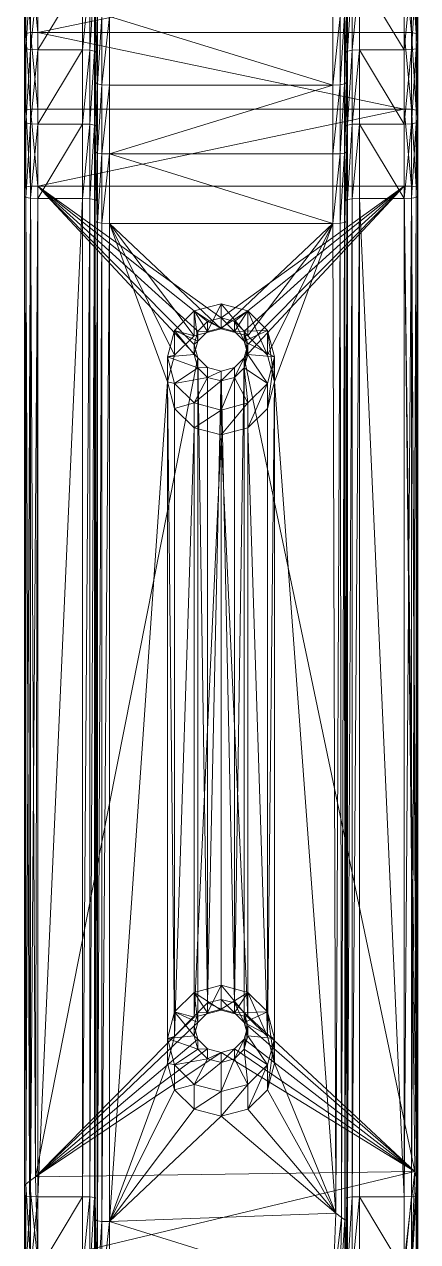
# Model space of a CAD drawing. Header units: metres. Extents: x -565 to 1231, y 366 to 1032.
# Drawn here: x -565 to -520.9, y 649.2 to 785.4 of the extents above; entities that cross this region are included whole.
import ezdxf

# ---------------------------------------------------------------- set-up
doc = ezdxf.new("R2010")
doc.units = ezdxf.units.M
doc.layers.add('KOV', color=7, linetype='Continuous', lineweight=13, true_color=0xe3e3e3)

# ---------------------------------------------------------------- blocks, each defined once
blk = doc.blocks.new('KOMPLEXNÍ OBJEKT_0')
at = {"layer": 'KOV'}
for points in [[(280.54, 1596.89, 365.28), (280.52, 1596.06, 365.11), (288.89, 1596.06, 364.06)], [(280.6, 1597.4, 365.77), (280.54, 1596.89, 365.28), (288.91, 1596.89, 364.22)], [(288.89, 1596.06, 364.06), (288.91, 1596.89, 364.22), (280.54, 1596.89, 365.28)], [(280.69, 1597.57, 366.6), (280.6, 1597.4, 365.77), (288.98, 1597.4, 364.72)], [(288.91, 1596.89, 364.22), (288.98, 1597.4, 364.72), (280.6, 1597.4, 365.77)], [(280.69, 1597.57, 366.6), (289.09, 1597.57, 365.55), (290.09, 1597.55, 372.48)], [(280.69, 1597.57, 366.6), (290.09, 1597.55, 372.48), (281.46, 1597.55, 373.56)], [(288.98, 1597.4, 364.72), (289.09, 1597.57, 365.55), (280.69, 1597.57, 366.6)], [(281.55, 1597.39, 374.39), (281.46, 1597.55, 373.56), (290.09, 1597.55, 372.48)], [(290.09, 1597.55, 372.48), (290.29, 1597.42, 373.29), (281.55, 1597.39, 374.39)], [(281.61, 1596.89, 374.89), (281.55, 1597.39, 374.39), (290.29, 1597.42, 373.29)], [(290.29, 1597.42, 373.29), (290.63, 1597.01, 373.75), (281.61, 1596.89, 374.89)], [(281.63, 1596.06, 375.05), (281.61, 1596.89, 374.89), (290.63, 1597.01, 373.75)], [(290.63, 1597.01, 373.75), (291.12, 1596.32, 373.85), (281.63, 1596.06, 375.05)], [(288.91, 1596.89, 364.22), (288.89, 1596.06, 364.06), (400.6, 1596.06, 348.36)], [(288.98, 1597.4, 364.72), (288.91, 1596.89, 364.22), (400.62, 1596.89, 348.53)], [(400.6, 1596.06, 348.36), (400.62, 1596.89, 348.53), (288.91, 1596.89, 364.22)], [(289.09, 1597.57, 365.55), (288.98, 1597.4, 364.72), (400.7, 1597.4, 349.02)], [(400.62, 1596.89, 348.53), (400.7, 1597.4, 349.02), (288.98, 1597.4, 364.72)], [(289.09, 1597.57, 365.55), (400.82, 1597.57, 349.84), (401.77, 1597.55, 356.78)], [(289.09, 1597.57, 365.55), (401.77, 1597.55, 356.78), (290.09, 1597.55, 372.48)], [(400.7, 1597.4, 349.02), (400.82, 1597.57, 349.84), (289.09, 1597.57, 365.55)], [(290.29, 1597.42, 373.29), (290.09, 1597.55, 372.48), (401.77, 1597.55, 356.78)], [(401.77, 1597.55, 356.78), (401.89, 1597.39, 357.6), (290.29, 1597.42, 373.29)], [(290.63, 1597.01, 373.75), (290.29, 1597.42, 373.29), (401.89, 1597.39, 357.6)], [(401.89, 1597.39, 357.6), (401.97, 1596.89, 358.1), (290.63, 1597.01, 373.75)], [(291.12, 1596.32, 373.85), (290.63, 1597.01, 373.75), (401.97, 1596.89, 358.1)], [(401.97, 1596.89, 358.1), (401.99, 1596.06, 358.26), (291.12, 1596.32, 373.85)], [(400.62, 1596.89, 348.53), (400.6, 1596.06, 348.36), (408.93, 1596.06, 347.07)], [(400.7, 1597.4, 349.02), (400.62, 1596.89, 348.53), (408.96, 1596.89, 347.23)], [(408.93, 1596.06, 347.07), (408.96, 1596.89, 347.23), (400.62, 1596.89, 348.53)], [(400.82, 1597.57, 349.84), (400.7, 1597.4, 349.02), (409.05, 1597.4, 347.72)], [(408.96, 1596.89, 347.23), (409.05, 1597.4, 347.72), (400.7, 1597.4, 349.02)], [(400.82, 1597.57, 349.84), (409.19, 1597.57, 348.54), (410.36, 1597.55, 355.44)], [(400.82, 1597.57, 349.84), (410.36, 1597.55, 355.44), (401.77, 1597.55, 356.78)], [(409.05, 1597.4, 347.72), (409.19, 1597.57, 348.54), (400.82, 1597.57, 349.84)], [(401.89, 1597.39, 357.6), (401.77, 1597.55, 356.78), (410.36, 1597.55, 355.44)], [(410.36, 1597.55, 355.44), (410.5, 1597.39, 356.27), (401.89, 1597.39, 357.6)], [(401.97, 1596.89, 358.1), (401.89, 1597.39, 357.6), (410.5, 1597.39, 356.27)], [(410.5, 1597.39, 356.27), (410.59, 1596.89, 356.76), (401.97, 1596.89, 358.1)], [(401.99, 1596.06, 358.26), (401.97, 1596.89, 358.1), (410.59, 1596.89, 356.76)], [(410.59, 1596.89, 356.76), (410.61, 1596.06, 356.92), (401.99, 1596.06, 358.26)], [(408.96, 1596.89, 347.23), (408.93, 1596.06, 347.07), (417.23, 1596.06, 345.53)], [(409.05, 1597.4, 347.72), (408.96, 1596.89, 347.23), (417.26, 1596.89, 345.69)], [(417.23, 1596.06, 345.53), (417.26, 1596.89, 345.69), (408.96, 1596.89, 347.23)], [(409.19, 1597.57, 348.54), (409.05, 1597.4, 347.72), (417.36, 1597.4, 346.18)], [(417.26, 1596.89, 345.69), (417.36, 1597.4, 346.18), (409.05, 1597.4, 347.72)], [(409.19, 1597.57, 348.54), (417.52, 1597.57, 347), (418.9, 1597.55, 353.86)], [(409.19, 1597.57, 348.54), (418.9, 1597.55, 353.86), (410.36, 1597.55, 355.44)], [(417.36, 1597.4, 346.18), (417.52, 1597.57, 347), (409.19, 1597.57, 348.54)], [(410.5, 1597.39, 356.27), (410.36, 1597.55, 355.44), (418.9, 1597.55, 353.86)], [(418.9, 1597.55, 353.86), (419.06, 1597.39, 354.68), (410.5, 1597.39, 356.27)], [(410.59, 1596.89, 356.76), (410.5, 1597.39, 356.27), (419.06, 1597.39, 354.68)], [(419.06, 1597.39, 354.68), (419.16, 1596.89, 355.17), (410.59, 1596.89, 356.76)], [(410.61, 1596.06, 356.92), (410.59, 1596.89, 356.76), (419.16, 1596.89, 355.17)], [(419.16, 1596.89, 355.17), (419.19, 1596.06, 355.33), (410.61, 1596.06, 356.92)], [(417.26, 1596.89, 345.69), (417.23, 1596.06, 345.53), (425.48, 1596.06, 343.75)], [(417.36, 1597.4, 346.18), (417.26, 1596.89, 345.69), (425.51, 1596.89, 343.91)], [(425.48, 1596.06, 343.75), (425.51, 1596.89, 343.91), (417.26, 1596.89, 345.69)], [(417.52, 1597.57, 347), (417.36, 1597.4, 346.18), (425.62, 1597.4, 344.4)], [(425.51, 1596.89, 343.91), (425.62, 1597.4, 344.4), (417.36, 1597.4, 346.18)], [(417.52, 1597.57, 347), (425.8, 1597.57, 345.21), (427.4, 1597.55, 352.03)], [(417.52, 1597.57, 347), (427.4, 1597.55, 352.03), (418.9, 1597.55, 353.86)], [(425.62, 1597.4, 344.4), (425.8, 1597.57, 345.21), (417.52, 1597.57, 347)], [(419.06, 1597.39, 354.68), (418.9, 1597.55, 353.86), (427.4, 1597.55, 352.03)], [(427.4, 1597.55, 352.03), (427.58, 1597.39, 352.84), (419.06, 1597.39, 354.68)], [(419.16, 1596.89, 355.17), (419.06, 1597.39, 354.68), (427.58, 1597.39, 352.84)], [(427.58, 1597.39, 352.84), (427.69, 1596.89, 353.33), (419.16, 1596.89, 355.17)], [(419.19, 1596.06, 355.33), (419.16, 1596.89, 355.17), (427.69, 1596.89, 353.33)], [(427.69, 1596.89, 353.33), (427.72, 1596.06, 353.49), (419.19, 1596.06, 355.33)], [(280.52, 1596.06, 365.11), (280.52, 1591.06, 365.11), (288.89, 1591.06, 364.06)], [(288.89, 1596.06, 364.06), (280.52, 1596.06, 365.11), (288.89, 1591.06, 364.06)], [(291.74, 1553.86, 373.76), (281.63, 1596.06, 375.05), (291.12, 1596.32, 373.85)], [(291.74, 1553.86, 373.76), (281.63, 1555.06, 375.05), (281.63, 1596.06, 375.05)], [(288.89, 1596.06, 364.06), (288.89, 1591.06, 364.06), (400.6, 1591.06, 348.36)], [(400.6, 1596.06, 348.36), (288.89, 1596.06, 364.06), (400.6, 1591.06, 348.36)], [(291.74, 1553.86, 373.76), (291.12, 1596.32, 373.85), (305.04, 1575.56, 371.89)], [(305.44, 1577.06, 371.83), (305.04, 1575.56, 371.89), (291.12, 1596.32, 373.85)], [(306.53, 1578.16, 371.68), (305.44, 1577.06, 371.83), (291.12, 1596.32, 373.85)], [(308.01, 1578.56, 371.47), (306.53, 1578.16, 371.68), (291.12, 1596.32, 373.85)], [(309.5, 1578.16, 371.26), (308.01, 1578.56, 371.47), (291.12, 1596.32, 373.85)], [(382.78, 1578.16, 360.96), (309.5, 1578.16, 371.26), (291.12, 1596.32, 373.85)], [(382.78, 1578.16, 360.96), (291.12, 1596.32, 373.85), (401.99, 1596.06, 358.26)], [(384.26, 1578.56, 360.75), (382.78, 1578.16, 360.96), (401.99, 1596.06, 358.26)], [(385.75, 1578.16, 360.55), (384.26, 1578.56, 360.75), (401.99, 1596.06, 358.26)], [(386.84, 1577.06, 360.39), (385.75, 1578.16, 360.55), (401.99, 1596.06, 358.26)], [(387.23, 1575.56, 360.34), (386.84, 1577.06, 360.39), (401.99, 1596.06, 358.26)], [(401.99, 1555.06, 358.26), (387.23, 1575.56, 360.34), (401.99, 1596.06, 358.26)], [(400.6, 1596.06, 348.36), (400.6, 1591.06, 348.36), (408.93, 1591.06, 347.07)], [(408.93, 1596.06, 347.07), (400.6, 1596.06, 348.36), (408.93, 1591.06, 347.07)], [(410.61, 1555.06, 356.92), (401.99, 1555.06, 358.26), (401.99, 1596.06, 358.26)], [(410.61, 1555.06, 356.92), (401.99, 1596.06, 358.26), (410.61, 1596.06, 356.92)], [(408.93, 1596.06, 347.07), (408.93, 1591.06, 347.07), (417.23, 1591.06, 345.53)], [(417.23, 1596.06, 345.53), (408.93, 1596.06, 347.07), (417.23, 1591.06, 345.53)], [(410.61, 1555.06, 356.92), (410.61, 1596.06, 356.92), (419.19, 1596.06, 355.33)], [(419.19, 1555.06, 355.33), (410.61, 1555.06, 356.92), (419.19, 1596.06, 355.33)], [(425.48, 1591.06, 343.75), (425.48, 1596.06, 343.75), (417.23, 1596.06, 345.53)], [(425.48, 1591.06, 343.75), (417.23, 1596.06, 345.53), (417.23, 1591.06, 345.53)], [(427.72, 1555.06, 353.49), (419.19, 1555.06, 355.33), (419.19, 1596.06, 355.33)], [(427.72, 1555.06, 353.49), (419.19, 1596.06, 355.33), (427.72, 1596.06, 353.49)], [(280.52, 1591.06, 365.11), (280.5, 1590.23, 364.95), (288.87, 1590.23, 363.89)], [(288.87, 1590.23, 363.89), (288.89, 1591.06, 364.06), (280.52, 1591.06, 365.11)], [(288.89, 1591.06, 364.06), (288.87, 1590.23, 363.89), (400.57, 1590.23, 348.2)], [(400.57, 1590.23, 348.2), (400.6, 1591.06, 348.36), (288.89, 1591.06, 364.06)], [(400.6, 1591.06, 348.36), (400.57, 1590.23, 348.2), (408.91, 1590.23, 346.9)], [(408.91, 1590.23, 346.9), (408.93, 1591.06, 347.07), (400.6, 1591.06, 348.36)], [(408.93, 1591.06, 347.07), (408.91, 1590.23, 346.9), (417.2, 1590.23, 345.36)], [(417.2, 1590.23, 345.36), (417.23, 1591.06, 345.53), (408.93, 1591.06, 347.07)], [(417.23, 1591.06, 345.53), (417.2, 1590.23, 345.36), (425.44, 1590.23, 343.59)], [(425.44, 1590.23, 343.59), (425.48, 1591.06, 343.75), (417.23, 1591.06, 345.53)], [(280.45, 1589.73, 364.45), (280.36, 1589.56, 363.62), (288.69, 1589.56, 362.57)], [(280.5, 1590.23, 364.95), (280.45, 1589.73, 364.45), (288.8, 1589.73, 363.4)], [(288.69, 1589.56, 362.57), (288.8, 1589.73, 363.4), (280.45, 1589.73, 364.45)], [(288.8, 1589.73, 363.4), (288.87, 1590.23, 363.89), (280.5, 1590.23, 364.95)], [(288.8, 1589.73, 363.4), (288.69, 1589.56, 362.57), (400.38, 1589.56, 346.88)], [(288.87, 1590.23, 363.89), (288.8, 1589.73, 363.4), (400.5, 1589.73, 347.7)], [(400.38, 1589.56, 346.88), (400.5, 1589.73, 347.7), (288.8, 1589.73, 363.4)], [(400.5, 1589.73, 347.7), (400.57, 1590.23, 348.2), (288.87, 1590.23, 363.89)], [(400.5, 1589.73, 347.7), (400.38, 1589.56, 346.88), (408.68, 1589.56, 345.59)], [(400.57, 1590.23, 348.2), (400.5, 1589.73, 347.7), (408.82, 1589.73, 346.41)], [(408.68, 1589.56, 345.59), (408.82, 1589.73, 346.41), (400.5, 1589.73, 347.7)], [(408.82, 1589.73, 346.41), (408.91, 1590.23, 346.9), (400.57, 1590.23, 348.2)], [(408.82, 1589.73, 346.41), (408.68, 1589.56, 345.59), (416.93, 1589.56, 344.06)], [(408.91, 1590.23, 346.9), (408.82, 1589.73, 346.41), (417.1, 1589.73, 344.87)], [(416.93, 1589.56, 344.06), (417.1, 1589.73, 344.87), (408.82, 1589.73, 346.41)], [(417.1, 1589.73, 344.87), (417.2, 1590.23, 345.36), (408.91, 1590.23, 346.9)], [(417.1, 1589.73, 344.87), (416.93, 1589.56, 344.06), (425.15, 1589.56, 342.29)], [(417.2, 1590.23, 345.36), (417.1, 1589.73, 344.87), (425.33, 1589.73, 343.1)], [(425.15, 1589.56, 342.29), (425.33, 1589.73, 343.1), (417.1, 1589.73, 344.87)], [(425.33, 1589.73, 343.1), (425.44, 1590.23, 343.59), (417.2, 1590.23, 345.36)], [(278.34, 1588.89, 345.4), (278.32, 1588.06, 345.23), (286.11, 1588.06, 344.25)], [(278.39, 1589.39, 345.9), (278.34, 1588.89, 345.4), (286.13, 1588.89, 344.42)], [(286.11, 1588.06, 344.25), (286.13, 1588.89, 344.42), (278.34, 1588.89, 345.4)], [(278.48, 1589.56, 346.73), (278.39, 1589.39, 345.9), (286.2, 1589.39, 344.92)], [(286.13, 1588.89, 344.42), (286.2, 1589.39, 344.92), (278.39, 1589.39, 345.9)], [(288.69, 1589.56, 362.57), (280.36, 1589.56, 363.62), (278.48, 1589.56, 346.73)], [(288.69, 1589.56, 362.57), (278.48, 1589.56, 346.73), (286.31, 1589.56, 345.74)], [(286.2, 1589.39, 344.92), (286.31, 1589.56, 345.74), (278.48, 1589.56, 346.73)], [(286.13, 1588.89, 344.42), (286.11, 1588.06, 344.25), (397.82, 1588.06, 328.56)], [(286.2, 1589.39, 344.92), (286.13, 1588.89, 344.42), (397.84, 1588.89, 328.72)], [(397.82, 1588.06, 328.56), (397.84, 1588.89, 328.72), (286.13, 1588.89, 344.42)], [(286.31, 1589.56, 345.74), (286.2, 1589.39, 344.92), (397.91, 1589.39, 329.21)], [(397.84, 1588.89, 328.72), (397.91, 1589.39, 329.21), (286.2, 1589.39, 344.92)], [(400.38, 1589.56, 346.88), (288.69, 1589.56, 362.57), (286.31, 1589.56, 345.74)], [(400.38, 1589.56, 346.88), (286.31, 1589.56, 345.74), (398.04, 1589.56, 330.04)], [(397.91, 1589.39, 329.21), (398.04, 1589.56, 330.04), (286.31, 1589.56, 345.74)], [(397.84, 1588.89, 328.72), (397.82, 1588.06, 328.56), (405.58, 1588.06, 327.35)], [(397.91, 1589.39, 329.21), (397.84, 1588.89, 328.72), (405.6, 1588.89, 327.51)], [(405.58, 1588.06, 327.35), (405.6, 1588.89, 327.51), (397.84, 1588.89, 328.72)], [(398.04, 1589.56, 330.04), (397.91, 1589.39, 329.21), (405.69, 1589.39, 328.01)], [(405.6, 1588.89, 327.51), (405.69, 1589.39, 328.01), (397.91, 1589.39, 329.21)], [(408.68, 1589.56, 345.59), (400.38, 1589.56, 346.88), (398.04, 1589.56, 330.04)], [(408.68, 1589.56, 345.59), (398.04, 1589.56, 330.04), (405.83, 1589.56, 328.83)], [(405.69, 1589.39, 328.01), (405.83, 1589.56, 328.83), (398.04, 1589.56, 330.04)], [(405.6, 1588.89, 327.51), (405.58, 1588.06, 327.35), (413.3, 1588.06, 325.92)], [(405.69, 1589.39, 328.01), (405.6, 1588.89, 327.51), (413.33, 1588.89, 326.08)], [(413.3, 1588.06, 325.92), (413.33, 1588.89, 326.08), (405.6, 1588.89, 327.51)], [(405.83, 1589.56, 328.83), (405.69, 1589.39, 328.01), (413.43, 1589.39, 326.57)], [(413.33, 1588.89, 326.08), (413.43, 1589.39, 326.57), (405.69, 1589.39, 328.01)], [(416.93, 1589.56, 344.06), (408.68, 1589.56, 345.59), (405.83, 1589.56, 328.83)], [(416.93, 1589.56, 344.06), (405.83, 1589.56, 328.83), (413.59, 1589.56, 327.39)], [(413.43, 1589.39, 326.57), (413.59, 1589.56, 327.39), (405.83, 1589.56, 328.83)], [(413.33, 1588.89, 326.08), (413.3, 1588.06, 325.92), (420.98, 1588.06, 324.26)], [(413.43, 1589.39, 326.57), (413.33, 1588.89, 326.08), (421.01, 1588.89, 324.43)], [(420.98, 1588.06, 324.26), (421.01, 1588.89, 324.43), (413.33, 1588.89, 326.08)], [(413.59, 1589.56, 327.39), (413.43, 1589.39, 326.57), (421.12, 1589.39, 324.91)], [(421.01, 1588.89, 324.43), (421.12, 1589.39, 324.91), (413.43, 1589.39, 326.57)], [(425.15, 1589.56, 342.29), (416.93, 1589.56, 344.06), (413.59, 1589.56, 327.39)], [(425.15, 1589.56, 342.29), (413.59, 1589.56, 327.39), (421.3, 1589.56, 325.73)], [(421.12, 1589.39, 324.91), (421.3, 1589.56, 325.73), (413.59, 1589.56, 327.39)], [(286.11, 1588.06, 344.25), (278.32, 1588.06, 345.23), (278.32, 1563.06, 345.23)], [(286.11, 1588.06, 344.25), (278.32, 1563.06, 345.23), (287.07, 1562.7, 344.12)], [(286.11, 1588.06, 344.25), (287.07, 1562.7, 344.12), (297.9, 1575.56, 342.6)], [(286.11, 1588.06, 344.25), (297.9, 1575.56, 342.6), (298.69, 1578.56, 342.49)], [(286.11, 1588.06, 344.25), (298.69, 1578.56, 342.49), (300.87, 1580.76, 342.18)], [(286.11, 1588.06, 344.25), (300.87, 1580.76, 342.18), (303.84, 1581.56, 341.76)], [(286.11, 1588.06, 344.25), (303.84, 1581.56, 341.76), (380.09, 1581.56, 331.05)], [(397.82, 1588.06, 328.56), (286.11, 1588.06, 344.25), (380.09, 1581.56, 331.05)], [(397.82, 1588.06, 328.56), (380.09, 1581.56, 331.05), (383.06, 1580.76, 330.63)], [(397.82, 1588.06, 328.56), (383.06, 1580.76, 330.63), (385.23, 1578.56, 330.32)], [(397.82, 1588.06, 328.56), (385.23, 1578.56, 330.32), (386.03, 1575.56, 330.21)], [(397.82, 1563.06, 328.56), (397.82, 1588.06, 328.56), (386.03, 1575.56, 330.21)], [(397.82, 1563.06, 328.56), (405.58, 1563.06, 327.35), (405.58, 1588.06, 327.35)], [(397.82, 1563.06, 328.56), (405.58, 1588.06, 327.35), (397.82, 1588.06, 328.56)], [(413.3, 1563.06, 325.92), (413.3, 1588.06, 325.92), (405.58, 1588.06, 327.35)], [(405.58, 1563.06, 327.35), (413.3, 1563.06, 325.92), (405.58, 1588.06, 327.35)], [(413.3, 1563.06, 325.92), (420.98, 1563.06, 324.26), (420.98, 1588.06, 324.26)], [(413.3, 1563.06, 325.92), (420.98, 1588.06, 324.26), (413.3, 1588.06, 325.92)], [(303.84, 1581.56, 341.76), (300.87, 1580.76, 342.18), (303.65, 1580.76, 361.99)], [(303.65, 1580.76, 361.99), (306.62, 1581.56, 361.57), (303.84, 1581.56, 341.76)], [(306.62, 1581.56, 361.57), (303.65, 1580.76, 361.99), (305.41, 1578.16, 363.76)], [(306.81, 1580.76, 341.35), (303.84, 1581.56, 341.76), (306.62, 1581.56, 361.57)], [(303.84, 1581.56, 341.76), (306.81, 1580.76, 341.35), (380.09, 1581.56, 331.05)], [(305.41, 1578.16, 363.76), (306.9, 1578.56, 363.55), (306.62, 1581.56, 361.57)], [(306.62, 1581.56, 361.57), (309.59, 1580.76, 361.15), (306.81, 1580.76, 341.35)], [(309.59, 1580.76, 361.15), (306.62, 1581.56, 361.57), (306.9, 1578.56, 363.55)], [(377.12, 1580.76, 331.46), (380.09, 1581.56, 331.05), (306.81, 1580.76, 341.35)], [(380.09, 1581.56, 331.05), (377.12, 1580.76, 331.46), (379.9, 1580.76, 351.27)], [(379.9, 1580.76, 351.27), (382.87, 1581.56, 350.85), (380.09, 1581.56, 331.05)], [(382.87, 1581.56, 350.85), (379.9, 1580.76, 351.27), (381.66, 1578.16, 353.04)], [(383.06, 1580.76, 330.63), (380.09, 1581.56, 331.05), (382.87, 1581.56, 350.85)], [(381.66, 1578.16, 353.04), (383.15, 1578.56, 352.83), (382.87, 1581.56, 350.85)], [(382.87, 1581.56, 350.85), (385.84, 1580.76, 350.43), (383.06, 1580.76, 330.63)], [(385.84, 1580.76, 350.43), (382.87, 1581.56, 350.85), (383.15, 1578.56, 352.83)], [(300.87, 1580.76, 342.18), (298.69, 1578.56, 342.49), (301.47, 1578.56, 362.29)], [(301.47, 1578.56, 362.29), (303.65, 1580.76, 361.99), (300.87, 1580.76, 342.18)], [(303.65, 1580.76, 361.99), (301.47, 1578.56, 362.29), (304.33, 1577.06, 363.91)], [(304.33, 1577.06, 363.91), (305.41, 1578.16, 363.76), (303.65, 1580.76, 361.99)], [(308.98, 1578.56, 341.04), (306.81, 1580.76, 341.35), (309.59, 1580.76, 361.15)], [(374.94, 1578.56, 331.77), (377.12, 1580.76, 331.46), (306.81, 1580.76, 341.35)], [(374.94, 1578.56, 331.77), (306.81, 1580.76, 341.35), (308.98, 1578.56, 341.04)], [(306.9, 1578.56, 363.55), (308.38, 1578.16, 363.34), (309.59, 1580.76, 361.15)], [(311.77, 1578.56, 360.85), (309.59, 1580.76, 361.15), (308.38, 1578.16, 363.34)], [(309.59, 1580.76, 361.15), (311.77, 1578.56, 360.85), (308.98, 1578.56, 341.04)], [(377.12, 1580.76, 331.46), (374.94, 1578.56, 331.77), (377.73, 1578.56, 351.58)], [(377.73, 1578.56, 351.58), (379.9, 1580.76, 351.27), (377.12, 1580.76, 331.46)], [(379.9, 1580.76, 351.27), (377.73, 1578.56, 351.58), (380.58, 1577.06, 353.19)], [(380.58, 1577.06, 353.19), (381.66, 1578.16, 353.04), (379.9, 1580.76, 351.27)], [(385.23, 1578.56, 330.32), (383.06, 1580.76, 330.63), (385.84, 1580.76, 350.43)], [(383.15, 1578.56, 352.83), (384.63, 1578.16, 352.62), (385.84, 1580.76, 350.43)], [(388.02, 1578.56, 350.13), (385.84, 1580.76, 350.43), (384.63, 1578.16, 352.62)], [(385.84, 1580.76, 350.43), (388.02, 1578.56, 350.13), (385.23, 1578.56, 330.32)], [(298.69, 1578.56, 342.49), (297.9, 1575.56, 342.6), (300.68, 1575.56, 362.4)], [(300.68, 1575.56, 362.4), (301.47, 1578.56, 362.29), (298.69, 1578.56, 342.49)], [(301.47, 1578.56, 362.29), (300.68, 1575.56, 362.4), (303.93, 1575.56, 363.97)], [(303.93, 1575.56, 363.97), (304.33, 1577.06, 363.91), (301.47, 1578.56, 362.29)], [(305.41, 1578.16, 363.76), (304.33, 1577.06, 363.91), (305.44, 1577.06, 371.83)], [(306.9, 1578.56, 363.55), (305.41, 1578.16, 363.76), (306.53, 1578.16, 371.68)], [(305.44, 1577.06, 371.83), (306.53, 1578.16, 371.68), (305.41, 1578.16, 363.76)], [(306.53, 1578.16, 371.68), (308.01, 1578.56, 371.47), (306.9, 1578.56, 363.55)], [(308.38, 1578.16, 363.34), (306.9, 1578.56, 363.55), (308.01, 1578.56, 371.47)], [(308.01, 1578.56, 371.47), (309.5, 1578.16, 371.26), (308.38, 1578.16, 363.34)], [(308.38, 1578.16, 363.34), (309.47, 1577.06, 363.19), (311.77, 1578.56, 360.85)], [(309.47, 1577.06, 363.19), (308.38, 1578.16, 363.34), (309.5, 1578.16, 371.26)], [(309.78, 1575.56, 340.93), (308.98, 1578.56, 341.04), (311.77, 1578.56, 360.85)], [(308.98, 1578.56, 341.04), (309.78, 1575.56, 340.93), (374.15, 1575.56, 331.88)], [(374.94, 1578.56, 331.77), (308.98, 1578.56, 341.04), (374.15, 1575.56, 331.88)], [(312.56, 1575.56, 360.73), (311.77, 1578.56, 360.85), (309.47, 1577.06, 363.19)], [(309.5, 1578.16, 371.26), (310.58, 1577.06, 371.11), (309.47, 1577.06, 363.19)], [(382.78, 1578.16, 360.96), (310.58, 1577.06, 371.11), (309.5, 1578.16, 371.26)], [(311.77, 1578.56, 360.85), (312.56, 1575.56, 360.73), (309.78, 1575.56, 340.93)], [(382.78, 1578.16, 360.96), (381.69, 1577.06, 361.12), (310.58, 1577.06, 371.11)], [(374.94, 1578.56, 331.77), (374.15, 1575.56, 331.88), (376.93, 1575.56, 351.69)], [(376.93, 1575.56, 351.69), (377.73, 1578.56, 351.58), (374.94, 1578.56, 331.77)], [(377.73, 1578.56, 351.58), (376.93, 1575.56, 351.69), (380.18, 1575.56, 353.25)], [(380.18, 1575.56, 353.25), (380.58, 1577.06, 353.19), (377.73, 1578.56, 351.58)], [(381.66, 1578.16, 353.04), (380.58, 1577.06, 353.19), (381.69, 1577.06, 361.12)], [(383.15, 1578.56, 352.83), (381.66, 1578.16, 353.04), (382.78, 1578.16, 360.96)], [(381.69, 1577.06, 361.12), (382.78, 1578.16, 360.96), (381.66, 1578.16, 353.04)], [(382.78, 1578.16, 360.96), (384.26, 1578.56, 360.75), (383.15, 1578.56, 352.83)], [(384.63, 1578.16, 352.62), (383.15, 1578.56, 352.83), (384.26, 1578.56, 360.75)], [(384.26, 1578.56, 360.75), (385.75, 1578.16, 360.55), (384.63, 1578.16, 352.62)], [(384.63, 1578.16, 352.62), (385.72, 1577.06, 352.47), (388.02, 1578.56, 350.13)], [(385.72, 1577.06, 352.47), (384.63, 1578.16, 352.62), (385.75, 1578.16, 360.55)], [(386.03, 1575.56, 330.21), (385.23, 1578.56, 330.32), (388.02, 1578.56, 350.13)], [(388.81, 1575.56, 350.02), (388.02, 1578.56, 350.13), (385.72, 1577.06, 352.47)], [(385.75, 1578.16, 360.55), (386.84, 1577.06, 360.39), (385.72, 1577.06, 352.47)], [(388.02, 1578.56, 350.13), (388.81, 1575.56, 350.02), (386.03, 1575.56, 330.21)], [(304.33, 1577.06, 363.91), (303.93, 1575.56, 363.97), (305.04, 1575.56, 371.89)], [(305.04, 1575.56, 371.89), (305.44, 1577.06, 371.83), (304.33, 1577.06, 363.91)], [(309.47, 1577.06, 363.19), (309.87, 1575.56, 363.13), (312.56, 1575.56, 360.73)], [(309.87, 1575.56, 363.13), (309.47, 1577.06, 363.19), (310.58, 1577.06, 371.11)], [(310.58, 1577.06, 371.11), (310.98, 1575.56, 371.05), (309.87, 1575.56, 363.13)], [(381.29, 1575.56, 361.17), (310.98, 1575.56, 371.05), (310.58, 1577.06, 371.11)], [(381.69, 1577.06, 361.12), (381.29, 1575.56, 361.17), (310.58, 1577.06, 371.11)], [(380.58, 1577.06, 353.19), (380.18, 1575.56, 353.25), (381.29, 1575.56, 361.17)], [(381.29, 1575.56, 361.17), (381.69, 1577.06, 361.12), (380.58, 1577.06, 353.19)], [(385.72, 1577.06, 352.47), (386.12, 1575.56, 352.41), (388.81, 1575.56, 350.02)], [(386.12, 1575.56, 352.41), (385.72, 1577.06, 352.47), (386.84, 1577.06, 360.39)], [(386.84, 1577.06, 360.39), (387.23, 1575.56, 360.34), (386.12, 1575.56, 352.41)], [(298.69, 1572.56, 342.49), (297.9, 1575.56, 342.6), (287.07, 1562.7, 344.12)], [(291.74, 1553.86, 373.76), (305.04, 1575.56, 371.89), (305.44, 1574.06, 371.83)], [(301.47, 1572.56, 362.29), (300.68, 1575.56, 362.4), (297.9, 1575.56, 342.6)], [(297.9, 1575.56, 342.6), (298.69, 1572.56, 342.49), (301.47, 1572.56, 362.29)], [(304.33, 1574.06, 363.91), (303.93, 1575.56, 363.97), (300.68, 1575.56, 362.4)], [(300.68, 1575.56, 362.4), (301.47, 1572.56, 362.29), (304.33, 1574.06, 363.91)], [(305.44, 1574.06, 371.83), (305.04, 1575.56, 371.89), (303.93, 1575.56, 363.97)], [(303.93, 1575.56, 363.97), (304.33, 1574.06, 363.91), (305.44, 1574.06, 371.83)], [(308.98, 1572.56, 341.04), (309.78, 1575.56, 340.93), (312.56, 1575.56, 360.73)], [(312.56, 1575.56, 360.73), (311.77, 1572.56, 360.85), (308.98, 1572.56, 341.04)], [(308.98, 1572.56, 341.04), (374.94, 1572.56, 331.77), (374.15, 1575.56, 331.88)], [(309.78, 1575.56, 340.93), (308.98, 1572.56, 341.04), (374.15, 1575.56, 331.88)], [(309.87, 1575.56, 363.13), (309.47, 1574.06, 363.19), (311.77, 1572.56, 360.85)], [(309.47, 1574.06, 363.19), (309.87, 1575.56, 363.13), (310.98, 1575.56, 371.05)], [(310.98, 1575.56, 371.05), (310.58, 1574.06, 371.11), (309.47, 1574.06, 363.19)], [(311.77, 1572.56, 360.85), (312.56, 1575.56, 360.73), (309.87, 1575.56, 363.13)], [(381.29, 1575.56, 361.17), (381.69, 1574.06, 361.12), (310.58, 1574.06, 371.11)], [(381.29, 1575.56, 361.17), (310.58, 1574.06, 371.11), (310.98, 1575.56, 371.05)], [(377.73, 1572.56, 351.58), (376.93, 1575.56, 351.69), (374.15, 1575.56, 331.88)], [(374.15, 1575.56, 331.88), (374.94, 1572.56, 331.77), (377.73, 1572.56, 351.58)], [(380.58, 1574.06, 353.19), (380.18, 1575.56, 353.25), (376.93, 1575.56, 351.69)], [(376.93, 1575.56, 351.69), (377.73, 1572.56, 351.58), (380.58, 1574.06, 353.19)], [(381.69, 1574.06, 361.12), (381.29, 1575.56, 361.17), (380.18, 1575.56, 353.25)], [(380.18, 1575.56, 353.25), (380.58, 1574.06, 353.19), (381.69, 1574.06, 361.12)], [(385.23, 1572.56, 330.32), (386.03, 1575.56, 330.21), (388.81, 1575.56, 350.02)], [(388.81, 1575.56, 350.02), (388.02, 1572.56, 350.13), (385.23, 1572.56, 330.32)], [(397.82, 1563.06, 328.56), (386.03, 1575.56, 330.21), (385.23, 1572.56, 330.32)], [(386.12, 1575.56, 352.41), (385.72, 1574.06, 352.47), (388.02, 1572.56, 350.13)], [(385.72, 1574.06, 352.47), (386.12, 1575.56, 352.41), (387.23, 1575.56, 360.34)], [(387.23, 1575.56, 360.34), (386.84, 1574.06, 360.39), (385.72, 1574.06, 352.47)], [(388.02, 1572.56, 350.13), (388.81, 1575.56, 350.02), (386.12, 1575.56, 352.41)], [(401.99, 1555.06, 358.26), (386.84, 1574.06, 360.39), (387.23, 1575.56, 360.34)], [(291.74, 1553.86, 373.76), (305.44, 1574.06, 371.83), (306.53, 1572.96, 371.68)], [(305.41, 1572.96, 363.76), (304.33, 1574.06, 363.91), (301.47, 1572.56, 362.29)], [(304.33, 1574.06, 363.91), (305.41, 1572.96, 363.76), (306.53, 1572.96, 371.68)], [(306.53, 1572.96, 371.68), (305.44, 1574.06, 371.83), (304.33, 1574.06, 363.91)], [(309.47, 1574.06, 363.19), (308.38, 1572.96, 363.34), (309.59, 1570.36, 361.15)], [(310.58, 1574.06, 371.11), (309.5, 1572.96, 371.26), (308.38, 1572.96, 363.34)], [(308.38, 1572.96, 363.34), (309.47, 1574.06, 363.19), (310.58, 1574.06, 371.11)], [(309.59, 1570.36, 361.15), (311.77, 1572.56, 360.85), (309.47, 1574.06, 363.19)], [(382.78, 1572.96, 360.96), (309.5, 1572.96, 371.26), (310.58, 1574.06, 371.11)], [(381.69, 1574.06, 361.12), (382.78, 1572.96, 360.96), (310.58, 1574.06, 371.11)], [(381.66, 1572.96, 353.04), (380.58, 1574.06, 353.19), (377.73, 1572.56, 351.58)], [(380.58, 1574.06, 353.19), (381.66, 1572.96, 353.04), (382.78, 1572.96, 360.96)], [(382.78, 1572.96, 360.96), (381.69, 1574.06, 361.12), (380.58, 1574.06, 353.19)], [(385.72, 1574.06, 352.47), (384.63, 1572.96, 352.62), (385.84, 1570.36, 350.43)], [(386.84, 1574.06, 360.39), (385.75, 1572.96, 360.55), (384.63, 1572.96, 352.62)], [(384.63, 1572.96, 352.62), (385.72, 1574.06, 352.47), (386.84, 1574.06, 360.39)], [(385.84, 1570.36, 350.43), (388.02, 1572.56, 350.13), (385.72, 1574.06, 352.47)], [(401.99, 1555.06, 358.26), (385.75, 1572.96, 360.55), (386.84, 1574.06, 360.39)], [(300.87, 1570.36, 342.18), (298.69, 1572.56, 342.49), (287.07, 1562.7, 344.12)], [(401.99, 1555.06, 358.26), (291.74, 1553.86, 373.76), (382.78, 1572.96, 360.96)], [(291.74, 1553.86, 373.76), (306.53, 1572.96, 371.68), (308.01, 1572.56, 371.47)], [(291.74, 1553.86, 373.76), (308.01, 1572.56, 371.47), (309.5, 1572.96, 371.26)], [(382.78, 1572.96, 360.96), (291.74, 1553.86, 373.76), (309.5, 1572.96, 371.26)], [(298.69, 1572.56, 342.49), (300.87, 1570.36, 342.18), (303.65, 1570.36, 361.99)], [(303.65, 1570.36, 361.99), (301.47, 1572.56, 362.29), (298.69, 1572.56, 342.49)], [(301.47, 1572.56, 362.29), (303.65, 1570.36, 361.99), (305.41, 1572.96, 363.76)], [(306.9, 1572.56, 363.55), (305.41, 1572.96, 363.76), (303.65, 1570.36, 361.99)], [(303.65, 1570.36, 361.99), (306.62, 1569.56, 361.57), (306.9, 1572.56, 363.55)], [(308.01, 1572.56, 371.47), (306.53, 1572.96, 371.68), (305.41, 1572.96, 363.76)], [(305.41, 1572.96, 363.76), (306.9, 1572.56, 363.55), (308.01, 1572.56, 371.47)], [(306.62, 1569.56, 361.57), (309.59, 1570.36, 361.15), (308.38, 1572.96, 363.34)], [(308.38, 1572.96, 363.34), (306.9, 1572.56, 363.55), (306.62, 1569.56, 361.57)], [(311.77, 1572.56, 360.85), (309.59, 1570.36, 361.15), (306.81, 1570.36, 341.35)], [(306.81, 1570.36, 341.35), (308.98, 1572.56, 341.04), (311.77, 1572.56, 360.85)], [(306.81, 1570.36, 341.35), (377.12, 1570.36, 331.46), (374.94, 1572.56, 331.77)], [(308.98, 1572.56, 341.04), (306.81, 1570.36, 341.35), (374.94, 1572.56, 331.77)], [(306.9, 1572.56, 363.55), (308.38, 1572.96, 363.34), (309.5, 1572.96, 371.26)], [(309.5, 1572.96, 371.26), (308.01, 1572.56, 371.47), (306.9, 1572.56, 363.55)], [(374.94, 1572.56, 331.77), (377.12, 1570.36, 331.46), (379.9, 1570.36, 351.27)], [(379.9, 1570.36, 351.27), (377.73, 1572.56, 351.58), (374.94, 1572.56, 331.77)], [(377.73, 1572.56, 351.58), (379.9, 1570.36, 351.27), (381.66, 1572.96, 353.04)], [(383.15, 1572.56, 352.83), (381.66, 1572.96, 353.04), (379.9, 1570.36, 351.27)], [(379.9, 1570.36, 351.27), (382.87, 1569.56, 350.85), (383.15, 1572.56, 352.83)], [(384.26, 1572.56, 360.75), (382.78, 1572.96, 360.96), (381.66, 1572.96, 353.04)], [(381.66, 1572.96, 353.04), (383.15, 1572.56, 352.83), (384.26, 1572.56, 360.75)], [(401.99, 1555.06, 358.26), (382.78, 1572.96, 360.96), (384.26, 1572.56, 360.75)], [(382.87, 1569.56, 350.85), (385.84, 1570.36, 350.43), (384.63, 1572.96, 352.62)], [(384.63, 1572.96, 352.62), (383.15, 1572.56, 352.83), (382.87, 1569.56, 350.85)], [(388.02, 1572.56, 350.13), (385.84, 1570.36, 350.43), (383.06, 1570.36, 330.63)], [(383.06, 1570.36, 330.63), (385.23, 1572.56, 330.32), (388.02, 1572.56, 350.13)], [(397.82, 1563.06, 328.56), (385.23, 1572.56, 330.32), (383.06, 1570.36, 330.63)], [(383.15, 1572.56, 352.83), (384.63, 1572.96, 352.62), (385.75, 1572.96, 360.55)], [(385.75, 1572.96, 360.55), (384.26, 1572.56, 360.75), (383.15, 1572.56, 352.83)], [(401.99, 1555.06, 358.26), (384.26, 1572.56, 360.75), (385.75, 1572.96, 360.55)], [(303.84, 1569.56, 341.76), (300.87, 1570.36, 342.18), (287.07, 1562.7, 344.12)], [(287.07, 1562.7, 344.12), (397.82, 1563.06, 328.56), (380.09, 1569.56, 331.05)], [(303.84, 1569.56, 341.76), (287.07, 1562.7, 344.12), (380.09, 1569.56, 331.05)], [(306.62, 1569.56, 361.57), (303.65, 1570.36, 361.99), (300.87, 1570.36, 342.18)], [(300.87, 1570.36, 342.18), (303.84, 1569.56, 341.76), (306.62, 1569.56, 361.57)], [(303.84, 1569.56, 341.76), (306.81, 1570.36, 341.35), (309.59, 1570.36, 361.15)], [(309.59, 1570.36, 361.15), (306.62, 1569.56, 361.57), (303.84, 1569.56, 341.76)], [(306.81, 1570.36, 341.35), (303.84, 1569.56, 341.76), (380.09, 1569.56, 331.05)], [(306.81, 1570.36, 341.35), (380.09, 1569.56, 331.05), (377.12, 1570.36, 331.46)], [(382.87, 1569.56, 350.85), (379.9, 1570.36, 351.27), (377.12, 1570.36, 331.46)], [(377.12, 1570.36, 331.46), (380.09, 1569.56, 331.05), (382.87, 1569.56, 350.85)], [(380.09, 1569.56, 331.05), (383.06, 1570.36, 330.63), (385.84, 1570.36, 350.43)], [(385.84, 1570.36, 350.43), (382.87, 1569.56, 350.85), (380.09, 1569.56, 331.05)], [(397.82, 1563.06, 328.56), (383.06, 1570.36, 330.63), (380.09, 1569.56, 331.05)], [(286.56, 1562.07, 344.36), (287.07, 1562.7, 344.12), (278.32, 1563.06, 345.23)], [(278.32, 1563.06, 345.23), (278.34, 1562.23, 345.4), (286.56, 1562.07, 344.36)], [(287.07, 1562.7, 344.12), (286.56, 1562.07, 344.36), (397.84, 1562.23, 328.72)], [(397.84, 1562.23, 328.72), (397.82, 1563.06, 328.56), (287.07, 1562.7, 344.12)], [(405.6, 1562.23, 327.51), (405.58, 1563.06, 327.35), (397.82, 1563.06, 328.56)], [(397.82, 1563.06, 328.56), (397.84, 1562.23, 328.72), (405.6, 1562.23, 327.51)], [(413.33, 1562.23, 326.08), (413.3, 1563.06, 325.92), (405.58, 1563.06, 327.35)], [(405.58, 1563.06, 327.35), (405.6, 1562.23, 327.51), (413.33, 1562.23, 326.08)], [(421.01, 1562.23, 324.43), (420.98, 1563.06, 324.26), (413.3, 1563.06, 325.92)], [(413.3, 1563.06, 325.92), (413.33, 1562.23, 326.08), (421.01, 1562.23, 324.43)], [(286.3, 1561.69, 344.9), (286.56, 1562.07, 344.36), (278.34, 1562.23, 345.4)], [(278.34, 1562.23, 345.4), (278.39, 1561.73, 345.9), (286.3, 1561.69, 344.9)], [(286.31, 1561.56, 345.74), (286.3, 1561.69, 344.9), (278.39, 1561.73, 345.9)], [(278.39, 1561.73, 345.9), (278.48, 1561.56, 346.73), (286.31, 1561.56, 345.74)], [(288.8, 1561.39, 363.4), (288.69, 1561.56, 362.57), (280.36, 1561.56, 363.62)], [(280.36, 1561.56, 363.62), (280.45, 1561.39, 364.45), (288.8, 1561.39, 363.4)], [(288.87, 1560.89, 363.89), (288.8, 1561.39, 363.4), (280.45, 1561.39, 364.45)], [(280.45, 1561.39, 364.45), (280.5, 1560.89, 364.95), (288.87, 1560.89, 363.89)], [(286.56, 1562.07, 344.36), (286.3, 1561.69, 344.9), (397.91, 1561.73, 329.21)], [(398.04, 1561.56, 330.04), (397.91, 1561.73, 329.21), (286.3, 1561.69, 344.9)], [(286.3, 1561.69, 344.9), (286.31, 1561.56, 345.74), (398.04, 1561.56, 330.04)], [(397.91, 1561.73, 329.21), (397.84, 1562.23, 328.72), (286.56, 1562.07, 344.36)], [(400.5, 1561.39, 347.7), (400.38, 1561.56, 346.88), (288.69, 1561.56, 362.57)], [(288.69, 1561.56, 362.57), (288.8, 1561.39, 363.4), (400.5, 1561.39, 347.7)], [(400.57, 1560.89, 348.2), (400.5, 1561.39, 347.7), (288.8, 1561.39, 363.4)], [(288.8, 1561.39, 363.4), (288.87, 1560.89, 363.89), (400.57, 1560.89, 348.2)], [(405.69, 1561.73, 328.01), (405.6, 1562.23, 327.51), (397.84, 1562.23, 328.72)], [(397.84, 1562.23, 328.72), (397.91, 1561.73, 329.21), (405.69, 1561.73, 328.01)], [(405.83, 1561.56, 328.83), (405.69, 1561.73, 328.01), (397.91, 1561.73, 329.21)], [(397.91, 1561.73, 329.21), (398.04, 1561.56, 330.04), (405.83, 1561.56, 328.83)], [(408.82, 1561.39, 346.41), (408.68, 1561.56, 345.59), (400.38, 1561.56, 346.88)], [(400.38, 1561.56, 346.88), (400.5, 1561.39, 347.7), (408.82, 1561.39, 346.41)], [(408.91, 1560.89, 346.9), (408.82, 1561.39, 346.41), (400.5, 1561.39, 347.7)], [(400.5, 1561.39, 347.7), (400.57, 1560.89, 348.2), (408.91, 1560.89, 346.9)], [(413.43, 1561.73, 326.57), (413.33, 1562.23, 326.08), (405.6, 1562.23, 327.51)], [(405.6, 1562.23, 327.51), (405.69, 1561.73, 328.01), (413.43, 1561.73, 326.57)], [(413.59, 1561.56, 327.39), (413.43, 1561.73, 326.57), (405.69, 1561.73, 328.01)], [(405.69, 1561.73, 328.01), (405.83, 1561.56, 328.83), (413.59, 1561.56, 327.39)], [(417.1, 1561.39, 344.87), (416.93, 1561.56, 344.06), (408.68, 1561.56, 345.59)], [(408.68, 1561.56, 345.59), (408.82, 1561.39, 346.41), (417.1, 1561.39, 344.87)], [(417.2, 1560.89, 345.36), (417.1, 1561.39, 344.87), (408.82, 1561.39, 346.41)], [(408.82, 1561.39, 346.41), (408.91, 1560.89, 346.9), (417.2, 1560.89, 345.36)], [(421.12, 1561.73, 324.91), (421.01, 1562.23, 324.43), (413.33, 1562.23, 326.08)], [(413.33, 1562.23, 326.08), (413.43, 1561.73, 326.57), (421.12, 1561.73, 324.91)], [(421.3, 1561.56, 325.73), (421.12, 1561.73, 324.91), (413.43, 1561.73, 326.57)], [(413.43, 1561.73, 326.57), (413.59, 1561.56, 327.39), (421.3, 1561.56, 325.73)], [(425.33, 1561.39, 343.1), (425.15, 1561.56, 342.29), (416.93, 1561.56, 344.06)], [(416.93, 1561.56, 344.06), (417.1, 1561.39, 344.87), (425.33, 1561.39, 343.1)], [(425.44, 1560.89, 343.59), (425.33, 1561.39, 343.1), (417.1, 1561.39, 344.87)], [(417.1, 1561.39, 344.87), (417.2, 1560.89, 345.36), (425.44, 1560.89, 343.59)], [(288.89, 1560.06, 364.06), (288.87, 1560.89, 363.89), (280.5, 1560.89, 364.95)], [(280.5, 1560.89, 364.95), (280.52, 1560.06, 365.11), (288.89, 1560.06, 364.06)], [(280.52, 1555.06, 365.11), (288.89, 1555.06, 364.06), (288.89, 1560.06, 364.06)], [(280.52, 1555.06, 365.11), (288.89, 1560.06, 364.06), (280.52, 1560.06, 365.11)], [(400.6, 1560.06, 348.36), (400.57, 1560.89, 348.2), (288.87, 1560.89, 363.89)], [(288.87, 1560.89, 363.89), (288.89, 1560.06, 364.06), (400.6, 1560.06, 348.36)], [(288.89, 1555.06, 364.06), (400.6, 1555.06, 348.36), (400.6, 1560.06, 348.36)], [(288.89, 1555.06, 364.06), (400.6, 1560.06, 348.36), (288.89, 1560.06, 364.06)], [(408.93, 1560.06, 347.07), (408.91, 1560.89, 346.9), (400.57, 1560.89, 348.2)], [(400.57, 1560.89, 348.2), (400.6, 1560.06, 348.36), (408.93, 1560.06, 347.07)], [(400.6, 1555.06, 348.36), (408.93, 1555.06, 347.07), (408.93, 1560.06, 347.07)], [(400.6, 1555.06, 348.36), (408.93, 1560.06, 347.07), (400.6, 1560.06, 348.36)], [(417.23, 1560.06, 345.53), (417.2, 1560.89, 345.36), (408.91, 1560.89, 346.9)], [(408.91, 1560.89, 346.9), (408.93, 1560.06, 347.07), (417.23, 1560.06, 345.53)], [(408.93, 1555.06, 347.07), (417.23, 1555.06, 345.53), (417.23, 1560.06, 345.53)], [(408.93, 1555.06, 347.07), (417.23, 1560.06, 345.53), (408.93, 1560.06, 347.07)], [(425.48, 1560.06, 343.75), (425.44, 1560.89, 343.59), (417.2, 1560.89, 345.36)], [(417.2, 1560.89, 345.36), (417.23, 1560.06, 345.53), (425.48, 1560.06, 343.75)], [(417.23, 1555.06, 345.53), (425.48, 1555.06, 343.75), (425.48, 1560.06, 343.75)], [(417.23, 1555.06, 345.53), (425.48, 1560.06, 343.75), (417.23, 1560.06, 345.53)], [(280.52, 1555.06, 365.11), (280.54, 1554.23, 365.28), (288.91, 1554.23, 364.22)], [(288.91, 1554.23, 364.22), (288.89, 1555.06, 364.06), (280.52, 1555.06, 365.11)], [(281.61, 1554.23, 374.89), (281.63, 1555.06, 375.05), (291.74, 1553.86, 373.76)], [(288.89, 1555.06, 364.06), (288.91, 1554.23, 364.22), (400.62, 1554.23, 348.53)], [(400.62, 1554.23, 348.53), (400.6, 1555.06, 348.36), (288.89, 1555.06, 364.06)], [(401.99, 1555.06, 358.26), (401.97, 1554.23, 358.1), (290.91, 1553.7, 373.71)], [(290.91, 1553.7, 373.71), (291.74, 1553.86, 373.76), (401.99, 1555.06, 358.26)], [(400.6, 1555.06, 348.36), (400.62, 1554.23, 348.53), (408.96, 1554.23, 347.23)], [(408.96, 1554.23, 347.23), (408.93, 1555.06, 347.07), (400.6, 1555.06, 348.36)], [(410.61, 1555.06, 356.92), (410.59, 1554.23, 356.76), (401.97, 1554.23, 358.1)], [(401.97, 1554.23, 358.1), (401.99, 1555.06, 358.26), (410.61, 1555.06, 356.92)], [(408.93, 1555.06, 347.07), (408.96, 1554.23, 347.23), (417.26, 1554.23, 345.69)], [(417.26, 1554.23, 345.69), (417.23, 1555.06, 345.53), (408.93, 1555.06, 347.07)], [(419.19, 1555.06, 355.33), (419.16, 1554.23, 355.17), (410.59, 1554.23, 356.76)], [(410.59, 1554.23, 356.76), (410.61, 1555.06, 356.92), (419.19, 1555.06, 355.33)], [(417.23, 1555.06, 345.53), (417.26, 1554.23, 345.69), (425.51, 1554.23, 343.91)], [(425.51, 1554.23, 343.91), (425.48, 1555.06, 343.75), (417.23, 1555.06, 345.53)], [(427.72, 1555.06, 353.49), (427.69, 1554.23, 353.33), (419.16, 1554.23, 355.17)], [(419.16, 1554.23, 355.17), (419.19, 1555.06, 355.33), (427.72, 1555.06, 353.49)], [(280.54, 1554.23, 365.28), (280.6, 1553.72, 365.77), (288.98, 1553.72, 364.72)], [(288.98, 1553.72, 364.72), (288.91, 1554.23, 364.22), (280.54, 1554.23, 365.28)], [(280.6, 1553.72, 365.77), (280.69, 1553.55, 366.6), (289.09, 1553.55, 365.55)], [(289.09, 1553.55, 365.55), (288.98, 1553.72, 364.72), (280.6, 1553.72, 365.77)], [(290.09, 1553.57, 372.48), (289.09, 1553.55, 365.55), (280.69, 1553.55, 366.6)], [(281.46, 1553.57, 373.56), (290.09, 1553.57, 372.48), (280.69, 1553.55, 366.6)], [(281.46, 1553.57, 373.56), (281.55, 1553.73, 374.39), (290.36, 1553.6, 373.28)], [(290.36, 1553.6, 373.28), (290.09, 1553.57, 372.48), (281.46, 1553.57, 373.56)], [(281.55, 1553.73, 374.39), (281.61, 1554.23, 374.89), (290.91, 1553.7, 373.71)], [(290.91, 1553.7, 373.71), (290.36, 1553.6, 373.28), (281.55, 1553.73, 374.39)], [(291.74, 1553.86, 373.76), (290.91, 1553.7, 373.71), (281.61, 1554.23, 374.89)], [(288.91, 1554.23, 364.22), (288.98, 1553.72, 364.72), (400.7, 1553.72, 349.02)], [(400.7, 1553.72, 349.02), (400.62, 1554.23, 348.53), (288.91, 1554.23, 364.22)], [(288.98, 1553.72, 364.72), (289.09, 1553.55, 365.55), (400.82, 1553.55, 349.84)], [(400.82, 1553.55, 349.84), (400.7, 1553.72, 349.02), (288.98, 1553.72, 364.72)], [(401.77, 1553.57, 356.78), (400.82, 1553.55, 349.84), (289.09, 1553.55, 365.55)], [(290.09, 1553.57, 372.48), (401.77, 1553.57, 356.78), (289.09, 1553.55, 365.55)], [(401.89, 1553.73, 357.6), (401.77, 1553.57, 356.78), (290.09, 1553.57, 372.48)], [(290.09, 1553.57, 372.48), (290.36, 1553.6, 373.28), (401.89, 1553.73, 357.6)], [(401.97, 1554.23, 358.1), (401.89, 1553.73, 357.6), (290.36, 1553.6, 373.28)], [(290.36, 1553.6, 373.28), (290.91, 1553.7, 373.71), (401.97, 1554.23, 358.1)], [(400.62, 1554.23, 348.53), (400.7, 1553.72, 349.02), (409.05, 1553.72, 347.72)], [(409.05, 1553.72, 347.72), (408.96, 1554.23, 347.23), (400.62, 1554.23, 348.53)], [(400.7, 1553.72, 349.02), (400.82, 1553.55, 349.84), (409.19, 1553.55, 348.54)], [(409.19, 1553.55, 348.54), (409.05, 1553.72, 347.72), (400.7, 1553.72, 349.02)], [(410.36, 1553.57, 355.44), (409.19, 1553.55, 348.54), (400.82, 1553.55, 349.84)], [(401.77, 1553.57, 356.78), (410.36, 1553.57, 355.44), (400.82, 1553.55, 349.84)], [(410.5, 1553.73, 356.27), (410.36, 1553.57, 355.44), (401.77, 1553.57, 356.78)], [(401.77, 1553.57, 356.78), (401.89, 1553.73, 357.6), (410.5, 1553.73, 356.27)], [(410.59, 1554.23, 356.76), (410.5, 1553.73, 356.27), (401.89, 1553.73, 357.6)], [(401.89, 1553.73, 357.6), (401.97, 1554.23, 358.1), (410.59, 1554.23, 356.76)], [(408.96, 1554.23, 347.23), (409.05, 1553.72, 347.72), (417.36, 1553.72, 346.18)], [(417.36, 1553.72, 346.18), (417.26, 1554.23, 345.69), (408.96, 1554.23, 347.23)], [(409.05, 1553.72, 347.72), (409.19, 1553.55, 348.54), (417.52, 1553.55, 347)], [(417.52, 1553.55, 347), (417.36, 1553.72, 346.18), (409.05, 1553.72, 347.72)], [(418.9, 1553.57, 353.86), (417.52, 1553.55, 347), (409.19, 1553.55, 348.54)], [(410.36, 1553.57, 355.44), (418.9, 1553.57, 353.86), (409.19, 1553.55, 348.54)], [(419.06, 1553.73, 354.68), (418.9, 1553.57, 353.86), (410.36, 1553.57, 355.44)], [(410.36, 1553.57, 355.44), (410.5, 1553.73, 356.27), (419.06, 1553.73, 354.68)], [(419.16, 1554.23, 355.17), (419.06, 1553.73, 354.68), (410.5, 1553.73, 356.27)], [(410.5, 1553.73, 356.27), (410.59, 1554.23, 356.76), (419.16, 1554.23, 355.17)], [(417.26, 1554.23, 345.69), (417.36, 1553.72, 346.18), (425.62, 1553.72, 344.4)], [(425.62, 1553.72, 344.4), (425.51, 1554.23, 343.91), (417.26, 1554.23, 345.69)], [(417.36, 1553.72, 346.18), (417.52, 1553.55, 347), (425.8, 1553.55, 345.21)], [(425.8, 1553.55, 345.21), (425.62, 1553.72, 344.4), (417.36, 1553.72, 346.18)], [(427.4, 1553.57, 352.03), (425.8, 1553.55, 345.21), (417.52, 1553.55, 347)], [(418.9, 1553.57, 353.86), (427.4, 1553.57, 352.03), (417.52, 1553.55, 347)], [(427.58, 1553.73, 352.84), (427.4, 1553.57, 352.03), (418.9, 1553.57, 353.86)], [(418.9, 1553.57, 353.86), (419.06, 1553.73, 354.68), (427.58, 1553.73, 352.84)], [(427.69, 1554.23, 353.33), (427.58, 1553.73, 352.84), (419.06, 1553.73, 354.68)], [(419.06, 1553.73, 354.68), (419.16, 1554.23, 355.17), (427.69, 1554.23, 353.33)]]:
    blk.add_3dface(points, dxfattribs=at)

msp = doc.modelspace()

# ---------------------------------------------------------------- block references
at = {"rotation": 89.99999999999999}
msp.add_blockref('KOMPLEXNÍ OBJEKT_0', (1032.61, 365.33), dxfattribs=at)

doc.saveas('drawing.dxf')
